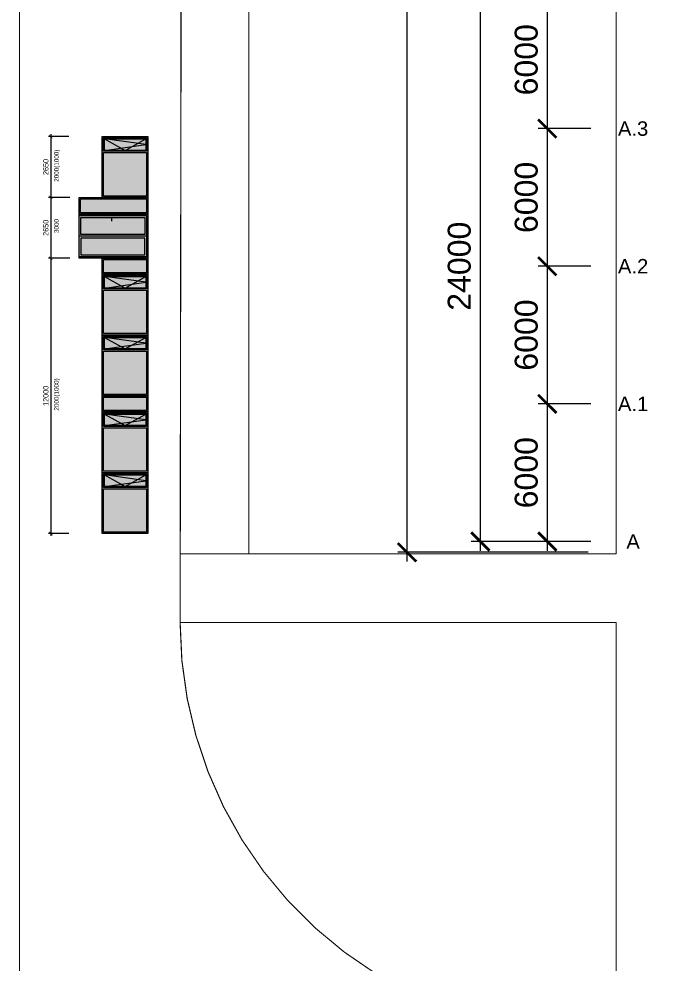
# Model space of a CAD drawing. Header units: millimetres. Extents: x 325046 to 1268204, y 1875583 to 2761998.
# Drawn here: x 676079 to 703801, y 2452473 to 2493673 of the extents above; entities that cross this region are included whole.
import ezdxf
from ezdxf.enums import TextEntityAlignment as Align

# ---------------------------------------------------------------- set-up
doc = ezdxf.new("R2010")
doc.units = ezdxf.units.MM
doc.header["$LTSCALE"] = 100
doc.header["$PDMODE"] = 65
for name, color, linetype in [('FASÁDY - okna - PŮDORYS', 8, 'Continuous'), ('kóty 100', 5, 'Continuous'), ('Kóty osové', 5, 'Continuous'), ('OKNA - RASTR', 5, 'Continuous')]:
    doc.layers.add(name, color=color, linetype=linetype)
doc.layers.add('FASÁDY filling', color=7, linetype='Continuous', lineweight=5)
doc.layers.add('ŠFAF - okna', color=8, linetype='Continuous', lineweight=13)
for name, color, linetype, lineweight, true_color in [('Komunikace - obrys - 1.etapa', 7, 'Continuous', 15, 0x901be4), ('Manipulační - obrys - 1. etapa', 7, 'Continuous', 13, 0x1a63a8), ('Pěší - obrys - 1. etapa', 7, 'Continuous', 13, 0x1a63a8)]:
    doc.layers.add(name, color=color, linetype=linetype, lineweight=lineweight, true_color=true_color)
doc.layers.add('Popis OS', color=7, linetype='Continuous', true_color=0xbd0a5d)
doc.styles.add('ARIAL NARROW', font='ARIALN.TTF')
doc.styles.add('ARIL-TENKÝ', font='arial.ttf')
doc.dimstyles.new('100', dxfattribs={"dimscale": 100, "dimtxt": 2.3, "dimasz": 1.5, "dimexe": 1, "dimexo": 4, "dimgap": 1, "dimtad": 1, "dimdec": 0, "dimzin": 0, "dimdsep": 46, "dimtxsty": 'ARIAL NARROW', "dimblk": 'ARCHTICK', "dimcen": 4, "dimdle": 1, "dimclrd": 256, "dimclre": 256, "dimclrt": 7, "dimadec": 0, "dimazin": 0, "dimtfac": 1, "dimtdec": 0, "dimtix": 1, "dimtofl": 0, "dimtmove": 0, "dimatfit": 2, "dimldrblk": 'OBLIQUE', "dimfxl": 1, "dimtolj": 1, "dimtzin": 0, "dimlwd": -1, "dimlwe": -1, "dimarcsym": 1})
doc.dimstyles.new('400', dxfattribs={"dimscale": 400, "dimtxt": 2.5, "dimasz": 2, "dimexe": 1, "dimexo": 12, "dimgap": 1, "dimtad": 1, "dimdec": 0, "dimzin": 0, "dimdsep": 46, "dimtxsty": 'ARIL-TENKÝ', "dimblk": 'ARCHTICK', "dimcen": 4, "dimdle": 1, "dimclrd": 256, "dimclre": 256, "dimclrt": 7, "dimadec": 0, "dimazin": 0, "dimtfac": 1, "dimtdec": 0, "dimtix": 1, "dimtofl": 0, "dimtmove": 0, "dimatfit": 0, "dimldrblk": 'OBLIQUE', "dimfxl": 1, "dimtolj": 1, "dimtzin": 0, "dimlwd": -1, "dimlwe": -1, "dimarcsym": 0})

# ---------------------------------------------------------------- blocks, each defined once
blk = doc.blocks.new('_ARCHTICK')
at = {"color": 0, "linetype": 'ByBlock', "const_width": 0.15}
blk.add_lwpolyline([(-0.5, -0.5), (0.5, 0.5)], dxfattribs=at)
blk = doc.blocks.new('*D294')
at = {"layer": 'Defpoints', "color": 0, "transparency": 16777216}
for p in [(705804, 2476893), (699102, 2470893), (705804, 2470893)]:
    blk.add_point(p, dxfattribs=at)
at = {"layer": 'Kóty osové', "transparency": 16777216}
for p, q in [((699102, 2477293), (699102, 2470493)), ((701004, 2476893), (698702, 2476893)), ((701004, 2470893), (698702, 2470893))]:
    blk.add_line(p, q, dxfattribs=at)
at = {"layer": 'Kóty osové', "transparency": 16777216, "xscale": 800, "yscale": 800, "zscale": 800}
for p, rotation in [((699102, 2476893), 90), ((699102, 2470893), 270)]:
    blk.add_blockref('_ARCHTICK', p, dxfattribs=dict(at, rotation=rotation))
at = {"layer": 'Kóty osové', "color": 7, "transparency": 16777216, "insert": (698191, 2473893), "char_height": 1000, "attachment_point": 5, "rotation": 90, "style": 'ARIL-TENKÝ'}
blk.add_mtext('\\A1;6000', dxfattribs=at)
blk = doc.blocks.new('_Oblique')
at = {"color": 0, "lineweight": -2}
blk.add_line((-0.5, -0.5), (0.5, 0.5), dxfattribs=at)
blk = doc.blocks.new('*D298')
at = {"layer": 'Defpoints', "color": 0, "transparency": 16777216}
for p in [(705804, 2494893), (696183, 2470893), (705684, 2470893)]:
    blk.add_point(p, dxfattribs=at)
at = {"layer": 'Kóty osové', "transparency": 16777216}
for p, q in [((696183, 2495293), (696183, 2470493)), ((701004, 2494893), (695783, 2494893)), ((700884, 2470893), (695783, 2470893))]:
    blk.add_line(p, q, dxfattribs=at)
at = {"layer": 'Kóty osové', "transparency": 16777216, "xscale": 800, "yscale": 800, "zscale": 800}
for p, rotation in [((696183, 2494893), 90), ((696183, 2470893), 270)]:
    blk.add_blockref('_ARCHTICK', p, dxfattribs=dict(at, rotation=rotation))
at = {"layer": 'Kóty osové', "color": 7, "transparency": 16777216, "insert": (695272, 2482893), "char_height": 1000, "attachment_point": 5, "rotation": 90, "style": 'ARIL-TENKÝ'}
blk.add_mtext('\\A1;24000', dxfattribs=at)
blk = doc.blocks.new('*D283')
at = {"layer": 'Defpoints', "color": 0, "transparency": 16777216}
for p in [(705804, 2494893), (699102, 2488893), (705804, 2488893)]:
    blk.add_point(p, dxfattribs=at)
at = {"layer": 'Kóty osové', "transparency": 16777216}
for p, q in [((699102, 2495293), (699102, 2488493)), ((701004, 2494893), (698702, 2494893)), ((701004, 2488893), (698702, 2488893))]:
    blk.add_line(p, q, dxfattribs=at)
at = {"layer": 'Kóty osové', "transparency": 16777216, "xscale": 800, "yscale": 800, "zscale": 800}
for p, rotation in [((699102, 2494893), 90), ((699102, 2488893), 270)]:
    blk.add_blockref('_ARCHTICK', p, dxfattribs=dict(at, rotation=rotation))
at = {"layer": 'Kóty osové', "color": 7, "transparency": 16777216, "insert": (698191, 2491893), "char_height": 1000, "attachment_point": 5, "rotation": 90, "style": 'ARIL-TENKÝ'}
blk.add_mtext('\\A1;6000', dxfattribs=at)
blk = doc.blocks.new('*D128')
at = {"layer": 'Defpoints', "color": 0, "transparency": 16777216}
for p in [(705804, 2482893), (699102, 2476893), (705804, 2476893)]:
    blk.add_point(p, dxfattribs=at)
at = {"layer": 'Kóty osové', "transparency": 16777216}
for p, q in [((699102, 2483293), (699102, 2476493)), ((701004, 2482893), (698702, 2482893)), ((701004, 2476893), (698702, 2476893))]:
    blk.add_line(p, q, dxfattribs=at)
at = {"layer": 'Kóty osové', "transparency": 16777216, "xscale": 800, "yscale": 800, "zscale": 800}
for p, rotation in [((699102, 2482893), 90), ((699102, 2476893), 270)]:
    blk.add_blockref('_ARCHTICK', p, dxfattribs=dict(at, rotation=rotation))
at = {"layer": 'Kóty osové', "color": 7, "transparency": 16777216, "insert": (698191, 2479893), "char_height": 1000, "attachment_point": 5, "rotation": 90, "style": 'ARIL-TENKÝ'}
blk.add_mtext('\\A1;6000', dxfattribs=at)
blk = doc.blocks.new('*D129')
at = {"layer": 'Defpoints', "color": 0, "transparency": 16777216}
for p in [(705804, 2488893), (699102, 2482893), (705804, 2482893)]:
    blk.add_point(p, dxfattribs=at)
at = {"layer": 'Kóty osové', "transparency": 16777216}
for p, q in [((701004, 2488893), (698702, 2488893)), ((699102, 2489293), (699102, 2482493)), ((701004, 2482893), (698702, 2482893))]:
    blk.add_line(p, q, dxfattribs=at)
at = {"layer": 'Kóty osové', "transparency": 16777216, "xscale": 800, "yscale": 800, "zscale": 800}
for p, rotation in [((699102, 2488893), 90), ((699102, 2482893), 270)]:
    blk.add_blockref('_ARCHTICK', p, dxfattribs=dict(at, rotation=rotation))
at = {"layer": 'Kóty osové', "color": 7, "transparency": 16777216, "insert": (698191, 2485893), "char_height": 1000, "attachment_point": 5, "rotation": 90, "style": 'ARIL-TENKÝ'}
blk.add_mtext('\\A1;6000', dxfattribs=at)
blk = doc.blocks.new('OKNO1')
at = {"layer": 'FASÁDY filling'}
h = blk.add_hatch(color=149, dxfattribs=at)
h.paths.add_polyline_path([(554541, 2542543), (552541, 2542543), (552541, 2539893), (554541, 2539893)])
h.paths.add_polyline_path([(554481, 2541903), (552601, 2541903), (552601, 2542483), (554481, 2542483)], flags=16)
h.paths.add_polyline_path([(554481, 2541843), (554481, 2539953), (552601, 2539953), (552601, 2541843)], flags=16)
h = blk.add_hatch(color=149, dxfattribs=at)
h.paths.add_polyline_path([(554481, 2542483), (552601, 2542483), (552601, 2541903), (554481, 2541903)])
h.paths.add_polyline_path([(554441, 2542443), (554441, 2541943), (552641, 2541943), (552641, 2542443)], flags=16)
at = {"layer": 'ŠFAF - okna'}
h = blk.add_hatch(color=256, dxfattribs=at)
h.set_gradient(color1=(33, 33, 33), color2=(171, 171, 171))
h.paths.add_polyline_path([(554441, 2541943), (554441, 2542443), (552641, 2542443), (552641, 2541943)])
h.paths.add_polyline_path([(552601, 2539953), (554481, 2539953), (554481, 2541843), (552601, 2541843)])
at = {"layer": 'FASÁDY - okna - PŮDORYS'}
blk.add_lwpolyline([(554441, 2542443), (554441, 2541943), (552641, 2541943), (552641, 2542443)], close=True, dxfattribs=at)
blk.add_lwpolyline([(552641, 2541943), (554441, 2542193), (552641, 2542443), (553541, 2541943), (554441, 2542443)], dxfattribs=at)
at = {"layer": 'OKNA - RASTR'}
blk.add_lwpolyline([(554541, 2542543), (554541, 2539893), (552541, 2539893), (552541, 2542543)], close=True, dxfattribs=at)
for points in [[(552601, 2541903), (552601, 2542483), (554481, 2542483), (554481, 2541903), (552601, 2541903)], [(554481, 2541843), (554481, 2539953), (552601, 2539953), (552601, 2541843), (554481, 2541843)]]:
    blk.add_lwpolyline(points, dxfattribs=at)
blk = doc.blocks.new('okno 2')
at = {"layer": 'FASÁDY filling'}
h = blk.add_hatch(color=149, dxfattribs=at)
h.paths.add_polyline_path([(554541, 2544670), (552541, 2544670), (552541, 2543970), (554541, 2543970)])
h.paths.add_polyline_path([(554481, 2544030), (552601, 2544030), (552601, 2544610), (554481, 2544610)], flags=16)
h.paths.add_polyline_path([(554481, 2544610), (552601, 2544610), (552601, 2544030), (554481, 2544030)], flags=16)
at = {"layer": 'OKNA - RASTR'}
blk.add_lwpolyline([(552541, 2543970), (552541, 2544670), (554541, 2544670), (554541, 2543970), (552541, 2543970)], dxfattribs=at)
blk.add_lwpolyline([(552601, 2544030), (552601, 2544610), (554481, 2544610), (554481, 2544030)], close=True, dxfattribs=at)
blk = doc.blocks.new('*D520')
at = {"layer": 'Defpoints', "color": 0, "ltscale": 100, "transparency": 16777216}
for p in [(678647, 2488543), (677469, 2485893), (678697, 2485893)]:
    blk.add_point(p, dxfattribs=at)
at = {"layer": 'kóty 100', "ltscale": 100, "transparency": 16777216}
for p, q in [((678247, 2488543), (677369, 2488543)), ((677469, 2488643), (677469, 2485793)), ((678297, 2485893), (677369, 2485893))]:
    blk.add_line(p, q, dxfattribs=at)
at = {"layer": 'kóty 100', "ltscale": 100, "transparency": 16777216, "xscale": 150, "yscale": 150, "zscale": 150}
for p, rotation in [((677469, 2488543), 90), ((677469, 2485893), 270)]:
    blk.add_blockref('_ARCHTICK', p, dxfattribs=dict(at, rotation=rotation))
at = {"layer": 'kóty 100', "color": 7, "ltscale": 100, "transparency": 16777216, "insert": (677252, 2487218), "char_height": 230, "attachment_point": 5, "rotation": 90, "style": 'ARIAL NARROW'}
blk.add_mtext('\\A1;2650', dxfattribs=at)
blk = doc.blocks.new('*D521')
at = {"layer": 'Defpoints', "color": 0, "ltscale": 100, "transparency": 16777216}
for p in [(678697, 2485893), (677469, 2483243), (678697, 2483243)]:
    blk.add_point(p, dxfattribs=at)
at = {"layer": 'kóty 100', "ltscale": 100, "transparency": 16777216}
for p, q in [((678297, 2485893), (677369, 2485893)), ((677469, 2485993), (677469, 2483143)), ((678297, 2483243), (677369, 2483243))]:
    blk.add_line(p, q, dxfattribs=at)
at = {"layer": 'kóty 100', "ltscale": 100, "transparency": 16777216, "xscale": 150, "yscale": 150, "zscale": 150}
for p, rotation in [((677469, 2485893), 90), ((677469, 2483243), 270)]:
    blk.add_blockref('_ARCHTICK', p, dxfattribs=dict(at, rotation=rotation))
at = {"layer": 'kóty 100', "color": 7, "ltscale": 100, "transparency": 16777216, "insert": (677252, 2484568), "char_height": 230, "attachment_point": 5, "rotation": 90, "style": 'ARIAL NARROW'}
blk.add_mtext('\\A1;2650', dxfattribs=at)
blk = doc.blocks.new('*D522')
at = {"layer": 'Defpoints', "color": 0, "ltscale": 100, "transparency": 16777216}
for p in [(678697, 2483243), (677469, 2471243), (678647, 2471243)]:
    blk.add_point(p, dxfattribs=at)
at = {"layer": 'kóty 100', "ltscale": 100, "transparency": 16777216}
for p, q in [((678297, 2483243), (677369, 2483243)), ((677469, 2483343), (677469, 2471143)), ((678247, 2471243), (677369, 2471243))]:
    blk.add_line(p, q, dxfattribs=at)
at = {"layer": 'kóty 100', "ltscale": 100, "transparency": 16777216, "xscale": 150, "yscale": 150, "zscale": 150}
for p, rotation in [((677469, 2483243), 90), ((677469, 2471243), 270)]:
    blk.add_blockref('_ARCHTICK', p, dxfattribs=dict(at, rotation=rotation))
at = {"layer": 'kóty 100', "color": 7, "ltscale": 100, "transparency": 16777216, "insert": (677252, 2477243), "char_height": 230, "attachment_point": 5, "rotation": 90, "style": 'ARIAL NARROW'}
blk.add_mtext('\\A1;12000', dxfattribs=at)
blk = doc.blocks.new('*D1558')
at = {"layer": 'Defpoints', "color": 0, "transparency": 16777216}
for p in [(692991, 2591363), (705684, 2591363), (705684, 2470423)]:
    blk.add_point(p, dxfattribs=at)
at = {"layer": 'Kóty osové', "transparency": 16777216}
for p, q in [((692991, 2470023), (692991, 2591763)), ((700884, 2591363), (692591, 2591363)), ((700884, 2470423), (692591, 2470423))]:
    blk.add_line(p, q, dxfattribs=at)
at = {"layer": 'Kóty osové', "transparency": 16777216, "xscale": 800, "yscale": 800, "zscale": 800}
for p, rotation in [((692991, 2591363), 90), ((692991, 2470423), 270)]:
    blk.add_blockref('_ARCHTICK', p, dxfattribs=dict(at, rotation=rotation))
at = {"layer": 'Kóty osové', "color": 7, "transparency": 16777216, "insert": (692080, 2530893), "char_height": 1000, "attachment_point": 5, "rotation": 90, "style": 'ARIL-TENKÝ'}
blk.add_mtext('\\A1;120940', dxfattribs=at)

msp = doc.modelspace()

# ---------------------------------------------------------------- hatches: boundary and pattern name
at = {"layer": 'FASÁDY filling', "true_color": 0x373f43}
h = msp.add_hatch(color=149, dxfattribs=at)
h.paths.add_polyline_path([(681703.7, 2485892.7), (678707, 2485892.7), (678707, 2485162.7), (681703.7, 2485162.7)])
h.paths.add_polyline_path([(681643.7, 2485832.7), (681643.7, 2485222.7), (678763.7, 2485222.7), (678763.7, 2485832.7)], flags=16)
h = msp.add_hatch(color=149, dxfattribs=at)
h.paths.add_polyline_path([(681703.7, 2485162.7), (678703.7, 2485162.7), (678707, 2485102.7), (681643.7, 2485102.7), (681643.7, 2484202.7), (681643.7, 2483302.7), (678703.7, 2483302.7), (678703.7, 2483242.7), (681703.7, 2483242.7)])
h.paths.add_polyline_path([(681643.7, 2485102.7), (678707, 2485102.7), (678703.7, 2484202.7), (681643.7, 2484202.7)], flags=17)
h.paths.add_polyline_path([(681563.7, 2485022.7), (681563.7, 2484282.7), (678783.7, 2484282.7), (678783.7, 2485022.7)], flags=16)
h.paths.add_polyline_path([(681643.7, 2484202.7), (678703.7, 2484202.7), (678703.7, 2483302.7), (681643.7, 2483302.7)], flags=17)
h.paths.add_polyline_path([(681563.7, 2484122.7), (681563.7, 2483382.7), (678783.7, 2483382.7), (678783.7, 2484122.7)], flags=16)
at = {"layer": 'ŠFAF - okna'}
h = msp.add_hatch(color=256, dxfattribs=at)
h.set_gradient(color1=(33, 33, 33), color2=(171, 171, 171))
h.paths.add_polyline_path([(681643.7, 2485832.7), (678763.7, 2485832.7), (678763.7, 2485222.7), (681643.7, 2485222.7)])
h = msp.add_hatch(color=256, dxfattribs=at)
h.set_gradient(color1=(33, 33, 33), color2=(171, 171, 171))
h.paths.add_polyline_path([(681563.7, 2484282.7), (681563.7, 2485022.7), (678783.7, 2485022.7), (678783.7, 2484282.7)])
h.paths.add_polyline_path([(678783.7, 2484122.7), (678783.7, 2483382.7), (681563.7, 2483382.7), (681563.7, 2484122.7)])

# ---------------------------------------------------------------- linework, layer by layer
at = {"layer": 'Defpoints', "linetype": 'ByBlock'}
msp.add_line((680134.2, 2484850.6), (680134.2, 2484975.6), dxfattribs=at)
at = {"layer": 'Komunikace - obrys - 1.etapa', "const_width": 50}
msp.add_lwpolyline([(683105.6, 2424627.7, -0.409908), (701103.7, 2442362.7), (756229.3, 2442362.7, 0.1823104), (779342.4, 2451080, -0.3771817), (799815.1, 2451079.1, 0.1851001), (823594.2, 2442320.1), (995603.3, 2442362.7), (995601.3, 2449363.8), (830802.7, 2449363.2, -0.1831268), (804292.9, 2459409.4, 0.3789644), (775131.9, 2459409.3, -0.1831263), (748622.2, 2449362.9), (701103.7, 2449362.7, -0.4142146), (683103.7, 2467362.7), (683287.9, 2588698.6, -0.4137746), (706988.3, 2612362.6), (1097273.7, 2612362.7), (1097273.8, 2619345.1), (706104.2, 2619344.9, 0.414219), (676103.7, 2589344.9), (676103.7, 2424627.7)], format="xyb", dxfattribs=at)
at = {"layer": 'Manipulační - obrys - 1. etapa'}
msp.add_lwpolyline([(686103.7, 2538862.7, 0.4393818), (683207.7, 2535862.6), (683225.9, 2547862.5, 0.443891), (686103.7, 2544862.7), (688103.7, 2544862.7, 0.4142135), (691103.7, 2547862.7), (686103.7, 2547862.7), (686103.7, 2591362.7), (702103.7, 2591362.7), (702103.7, 2470362.7), (686103.7, 2470362.7), (686103.7, 2535862.7), (691103.7, 2535862.7, 0.4142136), (688103.7, 2538862.7), (686103.7, 2538862.7)], format="xyb", dxfattribs=at)
at = {"layer": 'OKNA - RASTR'}
msp.add_line((681643.7, 2484202.7), (678703.7, 2484202.7), dxfattribs=at)
for points in [[(678703.7, 2485162.7), (678703.7, 2485892.7), (681703.7, 2485892.7), (681703.7, 2485162.7), (678703.7, 2485162.7)], [(681643.7, 2485102.7), (681643.7, 2483302.7), (678703.7, 2483302.7)], [(678703.7, 2485102.7), (681643.7, 2485102.7), (681643.7, 2484202.7)]]:
    msp.add_lwpolyline(points, dxfattribs=at)
for points in [[(678763.7, 2485222.7), (678763.7, 2485832.7), (681643.7, 2485832.7), (681643.7, 2485222.7)], [(681703.7, 2485162.7), (681703.7, 2483242.7), (678703.7, 2483242.7), (678703.7, 2485162.7)], [(681563.7, 2485022.7), (681563.7, 2484282.7), (678783.7, 2484282.7), (678783.7, 2485022.7)], [(681563.7, 2483382.7), (681563.7, 2484122.7), (678783.7, 2484122.7), (678783.7, 2483382.7)]]:
    msp.add_lwpolyline(points, close=True, dxfattribs=at)
at = {"layer": 'Pěší - obrys - 1. etapa'}
msp.add_lwpolyline([(705603.7, 2449362.8), (702103.7, 2449362.7), (702103.7, 2467362.7), (683103.7, 2467362.7), (683103.7, 2470362.7), (702103.7, 2470362.7), (702103.7, 2591362.7), (683291.9, 2591362.7), (683865.8, 2594362.7), (702103.7, 2594362.7), (702103.7, 2611836), (705683.7, 2612324.5), (705683.7, 2449362.8)], dxfattribs=at)

# ---------------------------------------------------------------- block references
at = {"layer": 'OKNA - RASTR'}
for name, p in [('OKNO1', (127162.5, -54000)), ('okno 2', (127162.5, -61427.4)), ('OKNO1', (127162.5, -60000)), ('OKNO1', (127162.5, -62650)), ('okno 2', (127162.5, -67427.4)), ('OKNO1', (127162.5, -66000)), ('OKNO1', (127162.5, -68650))]:
    msp.add_blockref(name, p, dxfattribs=at)

# ---------------------------------------------------------------- texts
at = {"layer": 'kóty 100', "color": 7, "ltscale": 100, "style": 'ARIAL NARROW'}
for s, p in [('2000(1000)', (677815.3, 2486573.6)), ('3000', (677815.3, 2484339.6)), ('2000(1000)', (677815.3, 2476600.8))]:
    msp.add_text(s, height=200, rotation=90, dxfattribs=at).set_placement(p)
at = {"layer": 'Popis OS', "linetype": 'ByBlock', "style": 'ARIL-TENKÝ'}
for s, p in [('A.3', (702842.9, 2488892.7)), ('A.2', (702842.9, 2482892.7)), ('A.1', (702842.9, 2476892.7)), ('A', (702842.9, 2470892.7))]:
    msp.add_text(s, height=630, dxfattribs=at).set_placement(p, align=Align.MIDDLE_CENTER)

# ---------------------------------------------------------------- dimensions: what is measured, and where the dimension line sits
at = {"layer": 'kóty 100', "ltscale": 100}
dim = msp.add_linear_dim(base=(677469.2, 2485892.7), p1=(678646.8, 2488542.7), p2=(678696.8, 2485892.7), angle=90, dimstyle='100', dxfattribs=at)
dim.commit()
dim.dimension.update_dxf_attribs({"geometry": '*D520', "text_midpoint": (677251.8, 2487217.7)})
for base, p1, p2, picture, middle in [((677469.2, 2483242.7), (678696.8, 2485892.7), (678696.8, 2483242.7), '*D521', (677251.8, 2484567.7)), ((677469.2, 2471242.7), (678696.8, 2483242.7), (678646.8, 2471242.7), '*D522', (677251.8, 2477242.7))]:
    dim = msp.add_linear_dim(base=base, p1=p1, p2=p2, angle=90, dimstyle='100', override={"dimtmove": 1}, dxfattribs=at)
    dim.commit()
    dim.dimension.update_dxf_attribs({"geometry": picture, "text_midpoint": middle})
at = {"layer": 'Kóty osové'}
dim = msp.add_linear_dim(base=(692991, 2591362.7), p1=(705683.7, 2470422.7), p2=(705683.7, 2591362.7), angle=90, dimstyle='400', dxfattribs=at)
dim.commit()
dim.dimension.update_dxf_attribs({"geometry": '*D1558', "text_midpoint": (692080.4, 2530892.7)})
for base, p1, p2, picture, middle in [((696182.8, 2470892.7), (705803.7, 2494892.7), (705683.7, 2470892.7), '*D298', (695272.2, 2482892.7)), ((699101.6, 2488892.7), (705803.7, 2494892.7), (705803.7, 2488892.7), '*D283', (698191, 2491892.7)), ((699101.6, 2482892.7), (705803.7, 2488892.7), (705803.7, 2482892.7), '*D129', (698191, 2485892.7)), ((699101.6, 2476892.7), (705803.7, 2482892.7), (705803.7, 2476892.7), '*D128', (698191, 2479892.7)), ((699101.6, 2470892.7), (705803.7, 2476892.7), (705803.7, 2470892.7), '*D294', (698191, 2473892.7))]:
    dim = msp.add_linear_dim(base=base, p1=p1, p2=p2, angle=90, dimstyle='400', override={"dimtmove": 1}, dxfattribs=at)
    dim.commit()
    dim.dimension.update_dxf_attribs({"geometry": picture, "text_midpoint": middle})

doc.saveas('drawing.dxf')
